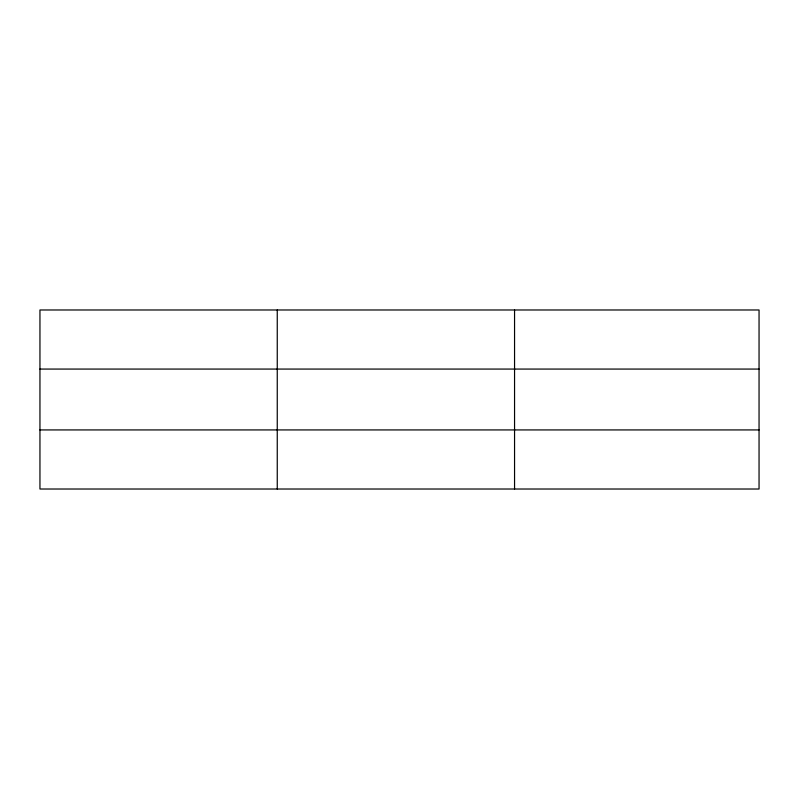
<?xml version="1.0" encoding="UTF-8"?>
<svg xmlns="http://www.w3.org/2000/svg" width="799" height="799" viewBox="0 0 799 799"><rect width="100%" height="100%" fill="white"/><g stroke="black" fill="none" stroke-linecap="round" stroke-linejoin="round"><path stroke-width="1.2" d="M277.253 489.018L277.253 309.982M514.556 489.018L514.556 309.982M759.05 369.068L759.05 309.982L39.95 309.982L39.95 489.018L759.05 489.018L759.05 369.068L39.95 369.068M39.95 429.932L759.05 429.932"/></g></svg>
